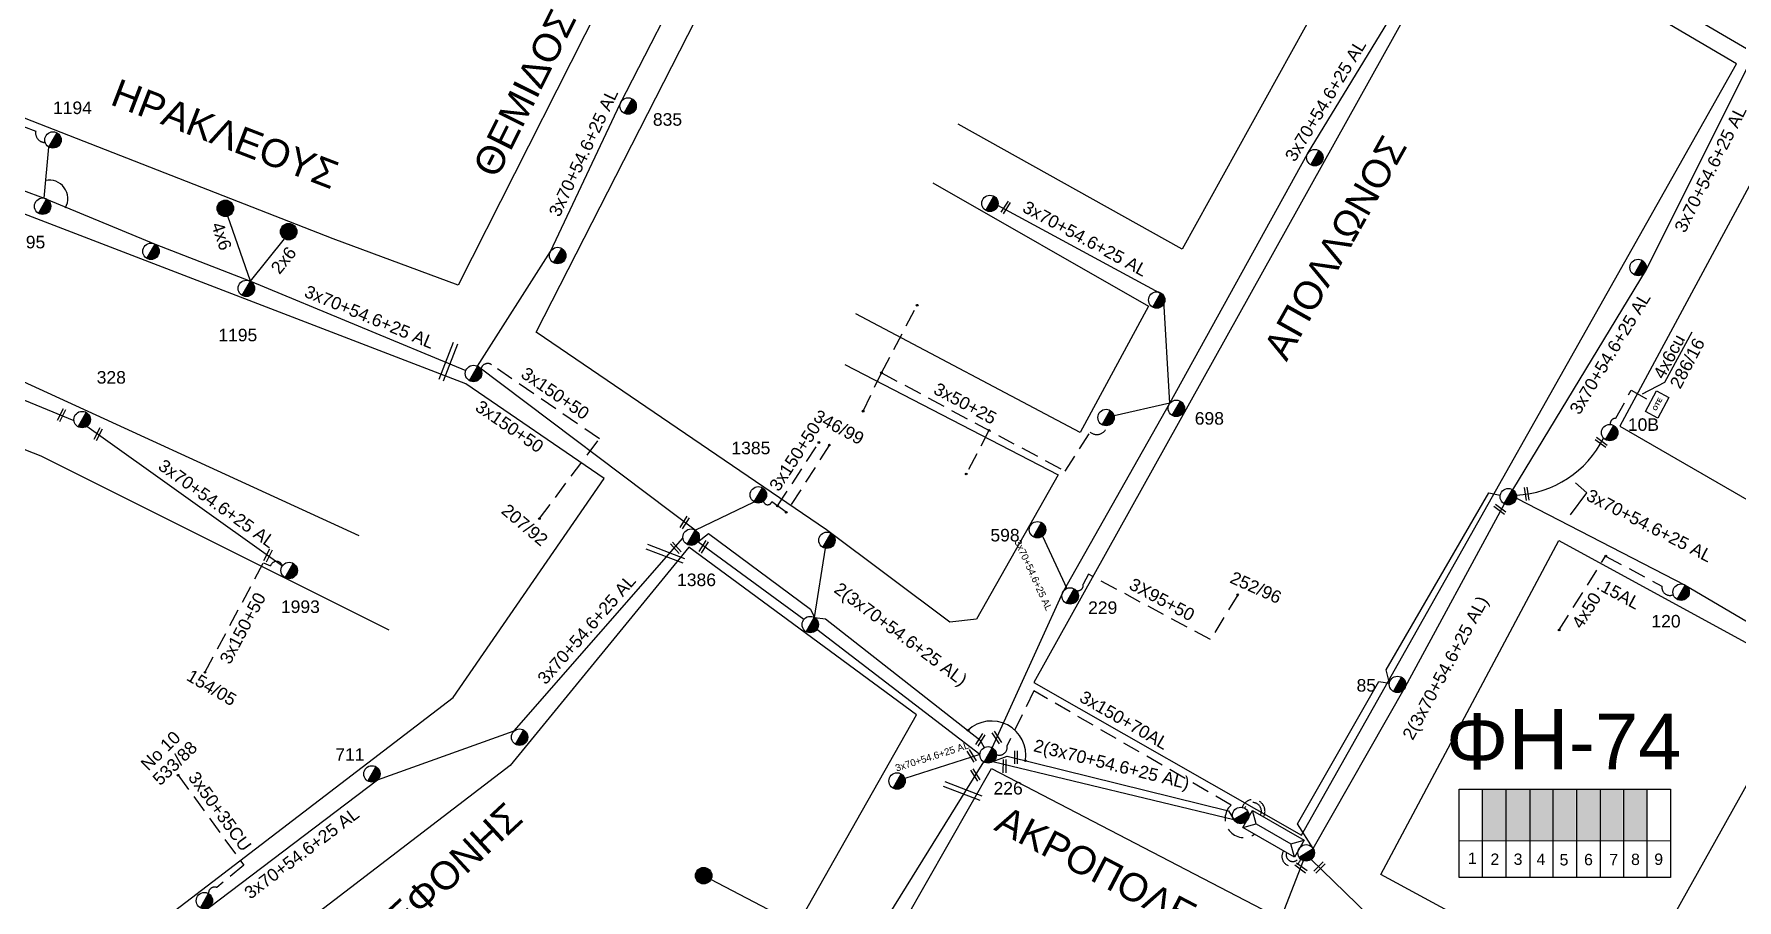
# Model space of a CAD drawing. Header units: millimetres. Extents: x 864 to 3062, y 833 to 2619.
# Drawn here: x 1713.4 to 1958, y 1613.2 to 1737.4 of the extents above; entities that cross this region are included whole.
import ezdxf
from ezdxf.enums import TextEntityAlignment as Align

# ---------------------------------------------------------------- set-up
doc = ezdxf.new("R2010")
doc.units = ezdxf.units.MM
doc.linetypes.add('DASHED', pattern=[19.05, 12.7, -6.35])
for name, color, linetype, lineweight in [('.15AL', 7, 'Continuous', 30), ('2x30_10', 7, 'Continuous', 30), ('2x6', 7, 'SYN_LINE', 30), ('3x150+50', 7, 'Continuous', 30), ('3x150+70AL', 7, 'DASHED', 30), ('3x50+25', 7, 'Continuous', 30), ('3x70+54.6+25 AL', 7, 'SYN_LINE', 30), ('3X95+50', 7, 'Continuous', 30), ('4x50', 7, 'Continuous', 30), ('4x6', 7, 'SYN_LINE', 30), ('text διευθύνσεων', 250, 'Continuous', 30), ('Υπόβαθρο ΔΕΗ', 7, 'Continuous', 30)]:
    doc.layers.add(name, color=color, linetype=linetype, lineweight=lineweight)
for name, color, linetype in [('3x50+35CU', 7, 'Continuous'), ('Pillar OTE', 7, 'Continuous'), ('TEXT ΚΑΛΩΔΙΩΝ', 7, 'Continuous'), ('Άγνωστα', 7, 'Continuous'), ('Επιγραφές - Σχήματα', 7, 'Continuous'), ('Καλώδια ΧΤ   3x150AL+50CU', 7, 'DASHED'), ('Μηχανική τομή', 7, 'Continuous'), ('Στύλος Ξύλινος', 7, 'Continuous'), ('Στύλος Ξύλινος @ 1', 7, 'Continuous'), ('Στύλος ΦΜ', 7, 'Continuous'), ('Στύλος ΦΜ @ 1', 7, 'Continuous'), ('Συνδέσεις', 7, 'Continuous'), ('Τομή', 7, 'Continuous'), ('Υποσταθμός εναέριος 2 στύλων', 7, 'Continuous'), ('Υποσταθμός πόλεως', 7, 'Continuous'), ('Υπόγεια καλώδια Παροχών ΧΤ   4x50AL', 7, 'DASHED'), ('Υπόγεια καλώδια Παροχών ΧΤ   4x6', 7, 'DASHED')]:
    doc.layers.add(name, color=color, linetype=linetype)
doc.styles.add('arial', font='arial.ttf')
doc.styles.get("Standard").update_dxf_attribs({"font": 'arial.ttf'})
doc.linetypes.add('SYN_LINE', pattern='A,0.5,-0.0001,["/\\/\\/\\/",Standard,S=0.1,R=0,X=0,Y=-0.05],-0.25', length=0.7501)
doc.dimstyles.new('ISO-25', dxfattribs={"dimtxt": 2.5, "dimasz": 2.5, "dimexe": 1.25, "dimexo": 0.625, "dimtad": 1, "dimtxsty": 'Standard', "dimcen": 2.5, "dimadec": 0, "dimazin": 0, "dimtfac": 1, "dimtmove": 0, "dimatfit": 3, "dimfxl": 1, "dimarcsym": 0})

# ---------------------------------------------------------------- blocks, each defined once
blk = doc.blocks.new('ΥΠΑΡΧΩΝ ΤΣΙΜΕΝΤΕΝΙΟΣ ΣΤΥΛΟΣ')
at = {"layer": 'Στύλος ΦΜ'}
blk.add_hatch(color=7, dxfattribs=at).paths.add_polyline_path([(-1.29, -2.28, 0.574793), (2.62, 0, 0.268822), (1.3, 2.27)])
at = {"layer": 'Στύλος ΦΜ', "color": 7}
blk.add_line((-1.29, -2.28), (1.3, 2.27), dxfattribs=at)
blk.add_circle((0, 0), 2.62, dxfattribs=at)
at = {"layer": 'Στύλος ΦΜ', "flags": 4}
for tag, p in [('ΑΡΙΘΜΟΣ', (-4.68, 8.05)), ('ΤΥΠΟΣ', (-4.91, 3.03))]:
    blk.add_attdef(tag, p, '', height=4, dxfattribs=at)
blk = doc.blocks.new('ΥΠΑΡΧΩΝ ΞΥΛΙΝΟΣ ΣΤΥΛΟΣ')
at = {"layer": 'Στύλος Ξύλινος'}
h = blk.add_hatch(color=7, dxfattribs=at)
h.paths.add_polyline_path([(-2.62, 0, 0.270008), (-1.29, -2.28), (1.3, 2.27, 0.576266)])
h.paths.add_polyline_path([(-1.29, -2.28, 0.574793), (2.62, 0, 0.268822), (1.3, 2.27)])
at = {"layer": 'Στύλος Ξύλινος', "color": 7}
blk.add_line((-1.29, -2.28), (1.3, 2.27), dxfattribs=at)
blk.add_circle((0, 0), 2.62, dxfattribs=at)
at = {"layer": 'Στύλος Ξύλινος', "flags": 4}
for tag, p in [('ΑΡΙΘΜΟΣ', (-4.91, 8.6)), ('ΤΥΠΟΣ', (-4.85, 3.39))]:
    blk.add_attdef(tag, p, '', height=4, dxfattribs=at)
blk = doc.blocks.new('ΥΠΟΣΤΑΘΜΟΣ ΕΝΑΕΡΙΟΣ ΕΠΙ 2 ΣΤΥΛΩΝ')
at = {"layer": 'Υποσταθμός εναέριος 2 στύλων', "linetype": 'Continuous'}
for points in [[(-11.97, -2.11, 0.574793), (-8.45, -0.07, 0.268822), (-9.64, 1.98)], [(9.68, -2.15, 0.574793), (13.19, -0.1, 0.268822), (12.01, 1.95)]]:
    blk.add_hatch(color=256, dxfattribs=at).paths.add_polyline_path(points)
for p, q in [((-11.97, -2.11), (-9.64, 1.98)), ((9.68, -2.15), (12.01, 1.95))]:
    blk.add_line(p, q, dxfattribs=at)
for centre in [(-10.81, -0.07), (10.84, -0.1)]:
    blk.add_circle(centre, 2.36, dxfattribs=at)
at = {"layer": 'Υποσταθμός πόλεως', "linetype": 'Continuous', "ltscale": 40}
blk.add_lwpolyline([(-8.57, 2.82), (8.57, 2.82), (8.57, -2.82), (-8.57, -2.82)], close=True, dxfattribs=at)
for points in [[(-5.75, 0), (-8.57, 2.82)], [(-8.57, -2.82), (-5.75, 0)], [(-5.75, 0), (5.75, 0)], [(5.75, 0), (8.57, 2.82)], [(8.57, -2.82), (5.75, 0)]]:
    blk.add_lwpolyline(points, dxfattribs=at)
at = {"layer": 'Υποσταθμός εναέριος 2 στύλων', "ltscale": 40, "flags": 1}
for tag, p in [('ΜΕΤΑΣΧΗΜΑΤΙΣΜΟΣ', (14.09, 2.51)), ('ΙΣΧΥΣ', (14.07, -0.28)), ('ΑΡΙΘΜΟΣ', (14.19, -3))]:
    blk.add_attdef(tag, p, '', height=1.8, dxfattribs=at)
blk = doc.blocks.new('ΜΗΧΑΝΙΚΗ ΤΟΜΗ')
at = {"layer": 'Μηχανική τομή', "ltscale": 40}
for p, q in [((-1.89, 0.78), (5.69, 0.78)), ((-1.89, -0.77), (5.69, -0.77))]:
    blk.add_line(p, q, dxfattribs=at)
blk = doc.blocks.new('ΤΟΜΗ')
at = {"layer": 'Τομή', "ltscale": 40}
for p, q in [((-5.68, 0), (17.06, 0)), ((-5.68, -2.77), (17.06, -2.77))]:
    blk.add_line(p, q, dxfattribs=at)
blk = doc.blocks.new('_ΣΥΝΔΕΣΗ')
at = {"layer": 'Συνδέσεις', "linetype": 'SYN_LINE', "ltscale": 40}
blk.add_hatch(color=256, dxfattribs=at).paths.add_polyline_path([(0.5, -0.01, 1), (-0.5, -0.01, 1)])
at = {"layer": 'Συνδέσεις'}
blk.add_circle((0, -0.01), 0.5, dxfattribs=at)
blk = doc.blocks.new('PILLAR ΟΤΕ')
at = {"layer": 'Pillar OTE', "ltscale": 40}
blk.add_lwpolyline([(-3.31, 2.02), (3.39, 2.02), (3.39, -1.99), (-3.31, -1.99)], close=True, dxfattribs=at)
at = {"layer": 'Pillar OTE', "insert": (-1.81, 0.71), "char_height": 1.3575, "width": 109.961, "attachment_point": 1}
blk.add_mtext('{\\fArial|b1|i0|c161|p34;OTE}', dxfattribs=at)

msp = doc.modelspace()

# ---------------------------------------------------------------- hatches: boundary and pattern name
at = {"layer": 'Καλώδια ΧΤ   3x150AL+50CU', "linetype": 'DASHED', "lineweight": -3, "ltscale": 0.2}
h = msp.add_hatch(color=5, dxfattribs=at)
h.dxf.hatch_style = 1
h.paths.add_polyline_path([(1924.85, 1629.05), (1921.41, 1629.05), (1921.41, 1621.69), (1924.85, 1621.68)])
h = msp.add_hatch(color=2, dxfattribs=at)
h.dxf.hatch_style = 1
h.paths.add_polyline_path([(1924.85, 1621.68), (1928.29, 1621.68), (1928.29, 1629.05), (1924.85, 1629.05)])
h = msp.add_hatch(color=30, dxfattribs=at)
h.dxf.hatch_style = 1
h.paths.add_polyline_path([(1931.53, 1629.05), (1928.23, 1629.05), (1928.23, 1621.68), (1931.53, 1621.68)])
h = msp.add_hatch(color=1, dxfattribs=at)
h.dxf.hatch_style = 1
h.paths.add_polyline_path([(1934.82, 1629.05), (1931.53, 1629.05), (1931.53, 1621.68), (1934.82, 1621.68)])
h = msp.add_hatch(color=133, dxfattribs=at)
h.dxf.hatch_style = 1
h.paths.add_polyline_path([(1938.21, 1629.04), (1934.91, 1629.04), (1934.91, 1621.68), (1938.21, 1621.67)])
h = msp.add_hatch(color=62, dxfattribs=at)
h.dxf.hatch_style = 1
h.paths.add_polyline_path([(1941.55, 1629.04), (1938.25, 1629.04), (1938.25, 1621.68), (1941.55, 1621.67)])
h = msp.add_hatch(color=151, dxfattribs=at)
h.dxf.hatch_style = 1
h.paths.add_polyline_path([(1944.94, 1629.04), (1941.64, 1629.04), (1941.64, 1621.68), (1944.94, 1621.67)])

# ---------------------------------------------------------------- linework, layer by layer
at = {"layer": '.15AL', "color": 62, "linetype": 'DASHED', "lineweight": -3, "ltscale": 0.2}
msp.add_lwpolyline([(1939.12, 1662.51), (1947.2, 1658.2, 0.58844), (1948.84, 1656.98, 199.13087)], format="xyb", dxfattribs=at)
at = {"layer": '2x30_10', "color": 133, "linetype": 'Continuous', "lineweight": -3, "ltscale": 0.2}
msp.add_lwpolyline([(1832.3, 1604.78), (1810.61, 1616.11)], dxfattribs=at)
at = {"layer": '2x6', "color": 5, "linetype": 'SYN_LINE', "lineweight": -3, "ltscale": 10}
msp.add_lwpolyline([(1744.46, 1701.95), (1749.37, 1708.04)], dxfattribs=at)
at = {"layer": '3x150+50', "color": 5, "linetype": 'DASHED', "lineweight": -3, "ltscale": 0.2}
msp.add_lwpolyline([(1649.12, 1755.94), (1650.61, 1747.29, 0.442534), (1654.84, 1744.39), (1695.53, 1728.56), (1697.62, 1729.53), (1713.62, 1723.5, 0.464845), (1714.98, 1721.87, -22.03255)], format="xyb", dxfattribs=at)
at = {"layer": '3x150+50', "color": 151, "linetype": 'DASHED', "lineweight": -3, "ltscale": 0.2}
msp.add_lwpolyline([(1785.97, 1667.89), (1794.59, 1679.34), (1779.11, 1689.98, 0.579133), (1777.56, 1689.23, 3.923984)], format="xyb", dxfattribs=at)
at = {"layer": '3x150+50', "color": 30, "linetype": 'DASHED', "lineweight": -3, "ltscale": 0.2}
for points in [[(1820.17, 1669.71), (1826.12, 1678.81)], [(1827.62, 1678.46), (1821.42, 1668.8)]]:
    msp.add_lwpolyline(points, dxfattribs=at)
msp.add_lwpolyline([(1821.42, 1668.8), (1819.34, 1670.31, -0.776761), (1818.15, 1670.39, 0.151429)], format="xyb", dxfattribs=at)
at = {"layer": '3x150+50', "color": 2, "linetype": 'DASHED', "lineweight": -3, "ltscale": 0.2}
msp.add_lwpolyline([(1737.92, 1645.83), (1746.33, 1661.57), (1747.35, 1661.13, -0.706353), (1749.08, 1661.13, 1289.802157)], format="xyb", dxfattribs=at)
at = {"layer": '3x150+70AL', "color": 1, "linetype": 'DASHED', "lineweight": -3, "ltscale": 0.2}
msp.add_lwpolyline([(1888.67, 1622.59, -0.927972), (1885.31, 1626.78), (1857, 1643.17), (1853.15, 1635.31, -0.587654), (1851.6, 1634.02, -69.405011)], format="xyb", dxfattribs=at)
at = {"layer": '3x150+70AL', "color": 30, "linetype": 'DASHED', "lineweight": -3, "ltscale": 0.2}
msp.add_lwpolyline([(1886.9, 1626.45, -1.0789), (1889.99, 1625.08, 2.434639)], format="xyb", dxfattribs=at)
at = {"layer": '3x150+70AL', "color": 133, "linetype": 'DASHED', "lineweight": -3, "ltscale": 0.2}
for points in [[(1887.26, 1626.33, -1.067807), (1889.53, 1625.34, -2.198153)], [(1895.08, 1619.33, -1.024948), (1893.3, 1619.96, 1.257447)]]:
    msp.add_lwpolyline(points, format="xyb", dxfattribs=at)
at = {"layer": '3x150+70AL', "color": 62, "linetype": 'DASHED', "lineweight": -3, "ltscale": 0.2}
msp.add_lwpolyline([(1892.87, 1620.2, 1.188111), (1895.33, 1619.04, 1.12703)], format="xyb", dxfattribs=at)
at = {"layer": '3x50+25', "color": 1, "linetype": 'DASHED', "lineweight": -3, "ltscale": 0.2}
for points in [[(1832.46, 1683.32), (1835.09, 1688.82), (1840.23, 1698.52)], [(1850.54, 1680.56), (1847.28, 1674.3)]]:
    msp.add_lwpolyline(points, dxfattribs=at)
msp.add_lwpolyline([(1835.09, 1688.82), (1861.51, 1674.7), (1865.07, 1680.31, 0.594973), (1867.49, 1681.23, -1.501371)], format="xyb", dxfattribs=at)
at = {"layer": '3x50+35CU', "color": 6, "linetype": 'DASHED', "lineweight": -3, "ltscale": 0.2}
msp.add_lwpolyline([(1734.07, 1631.07), (1743.51, 1618.14), (1739.63, 1614.95, 0.545863), (1738.44, 1614.08, -1.76607)], format="xyb", dxfattribs=at)
at = {"layer": '3x70+54.6+25 AL', "color": 173, "linetype": 'SYN_LINE', "lineweight": -3, "ltscale": 15}
msp.add_lwpolyline([(1839, 1801.67), (1867.45, 1784.53), (1895.02, 1766.88), (1919.5, 1758.39), (1939.93, 1746.75), (1960.49, 1734.67), (1989.18, 1718.67), (2011.66, 1704.71), (2037.46, 1689.64), (2053.65, 1679.66), (2062.48, 1672.77)], dxfattribs=at)
at = {"layer": '3x70+54.6+25 AL', "color": 1, "linetype": 'SYN_LINE', "lineweight": -3, "ltscale": 15}
for points in [[(1851, 1635.02), (1861.18, 1657.39), (1876.52, 1684.45), (1896.3, 1720.25), (1918.3, 1756.36)], [(1876.52, 1684.45), (1875.61, 1699.94), (1851.82, 1712.83)]]:
    msp.add_lwpolyline(points, dxfattribs=at)
at = {"layer": '3x70+54.6+25 AL', "color": 151, "linetype": 'SYN_LINE', "lineweight": -3, "ltscale": 15}
for points in [[(1777.08, 1689.75), (1787.56, 1706.24), (1797.58, 1727.44), (1808.26, 1748.22)], [(1808.34, 1666.26), (1777.08, 1689.75)], [(1823.94, 1653.4), (1808.71, 1664.54)], [(1849.24, 1634.06), (1825.81, 1651.97)], [(1851.11, 1633.04), (1885.69, 1624.69)]]:
    msp.add_lwpolyline(points, dxfattribs=at)
at = {"layer": '3x70+54.6+25 AL', "color": 6, "linetype": 'SYN_LINE', "lineweight": -3, "ltscale": 15}
for points in [[(1653.89, 1746.18), (1680.54, 1726.53), (1714.83, 1713.89)], [(1719.1, 1596.83), (1738.56, 1612.12), (1762.7, 1630.39), (1782.34, 1637.42), (1806.59, 1665.07)]]:
    msp.add_lwpolyline(points, dxfattribs=at)
at = {"layer": '3x70+54.6+25 AL', "color": 133, "linetype": 'SYN_LINE', "lineweight": -3, "ltscale": 15}
for points in [[(1959.46, 1732.6), (1944.92, 1703.64), (1925.75, 1672.04)], [(1897.11, 1620.53), (1910.36, 1643.8), (1924.58, 1670)], [(1803.81, 1552.75), (1817.23, 1578.14), (1832.3, 1604.78), (1849.8, 1632.99)]]:
    msp.add_lwpolyline(points, dxfattribs=at)
at = {"layer": '3x70+54.6+25 AL', "color": 5, "linetype": 'SYN_LINE', "lineweight": -3, "ltscale": 8}
msp.add_lwpolyline([(1714.83, 1713.89), (1715.52, 1721.21)], dxfattribs=at)
at = {"layer": '3x70+54.6+25 AL', "color": 5, "linetype": 'SYN_LINE', "lineweight": -3, "ltscale": 15}
for points in [[(1714.83, 1713.89), (1715.19, 1713.75), (1730.76, 1707.27), (1744.46, 1701.95), (1775.41, 1689.17)], [(1888.5, 1560.85), (1884.45, 1589.93), (1895.72, 1618.81)]]:
    msp.add_lwpolyline(points, dxfattribs=at)
at = {"layer": '3x70+54.6+25 AL', "color": 2, "linetype": 'SYN_LINE', "lineweight": -3, "ltscale": 15}
for points in [[(1665.78, 1703.18), (1704.28, 1688.04), (1719.12, 1681.98)], [(1720.98, 1681.16), (1749.08, 1661.13)], [(1896.81, 1618.99), (1914.82, 1601.5), (1937.44, 1589.75), (1956.59, 1579.54), (1995.24, 1557.61)]]:
    msp.add_lwpolyline(points, dxfattribs=at)
at = {"layer": '3x70+54.6+25 AL', "color": 1, "linetype": 'SYN_LINE', "lineweight": -3, "ltscale": 10}
for points in [[(1876.52, 1684.45), (1868.51, 1682.66)], [(1858.25, 1665.39), (1861.71, 1657.87)]]:
    msp.add_lwpolyline(points, dxfattribs=at)
at = {"layer": '3x70+54.6+25 AL', "color": 62, "linetype": 'SYN_LINE', "lineweight": -3, "ltscale": 15}
for points in [[(1897.11, 1620.53), (1894.87, 1624.11), (1906.56, 1644.54), (1908.06, 1644.29), (1907.61, 1646.17), (1922.33, 1671.58), (1923.98, 1671.26)], [(1926.3, 1670.81), (1950.54, 1658.36), (1986.7, 1637.11), (2002.36, 1629.87), (2019.6, 1620.05), (2027.88, 1613.93)]]:
    msp.add_lwpolyline(points, dxfattribs=at)
at = {"layer": '3x70+54.6+25 AL', "color": 30, "linetype": 'SYN_LINE', "lineweight": -3, "ltscale": 10}
for points in [[(1808.34, 1666.26), (1816.83, 1670.28)], [(1825.46, 1653.71), (1827.08, 1663.63)]]:
    msp.add_lwpolyline(points, dxfattribs=at)
at = {"layer": '3x70+54.6+25 AL', "color": 30, "linetype": 'SYN_LINE', "lineweight": -3, "ltscale": 15}
for points in [[(1808.71, 1664.54), (1810.25, 1665.78), (1824.93, 1654.9), (1825.46, 1653.71), (1827.07, 1653.52), (1849.25, 1636.17), (1849.86, 1635.03)], [(1849.24, 1634.06), (1838.46, 1630.6)], [(1851.11, 1633.04), (1853.15, 1633.81), (1884.96, 1625.94), (1885.69, 1624.7)]]:
    msp.add_lwpolyline(points, dxfattribs=at)
at = {"layer": '3x70+54.6+25 AL', "color": 133, "linetype": 'SYN_LINE', "lineweight": -3, "ltscale": 15}
msp.add_arc((1925.47, 1686.19), 14.96, 273.1675, 333.2141, dxfattribs=at)
at = {"layer": '3X95+50', "color": 1, "linetype": 'DASHED', "lineweight": -3, "ltscale": 0.2}
msp.add_lwpolyline([(1886.27, 1656.96), (1882.35, 1650.53), (1864.82, 1659.92), (1864.05, 1658.48, -0.599879), (1863.07, 1657.59, -37.798664)], format="xyb", dxfattribs=at)
at = {"layer": '4x50', "color": 62, "linetype": 'DASHED', "lineweight": -3, "ltscale": 0.2}
msp.add_lwpolyline([(1932.44, 1651.91), (1939.12, 1662.51)], dxfattribs=at)
at = {"layer": '4x6', "color": 5, "linetype": 'SYN_LINE', "lineweight": -3, "ltscale": 10}
msp.add_lwpolyline([(1744.46, 1701.95), (1741.24, 1711.32)], dxfattribs=at)
at = {"layer": 'Pillar OTE', "lineweight": -3, "ltscale": 40}
for points in [[(1918.08, 1616.41), (1918.08, 1629.05), (1948.41, 1629.05), (1948.41, 1616.38), (1918.08, 1616.41)], [(1921.41, 1616.4), (1921.41, 1629.05)], [(1924.85, 1616.4), (1924.85, 1629.05)], [(1928.29, 1616.4), (1928.29, 1629.05)], [(1931.59, 1616.39), (1931.59, 1629.05)], [(1934.97, 1616.39), (1934.97, 1629.05)], [(1938.37, 1616.39), (1938.37, 1629.05)], [(1941.71, 1616.38), (1941.71, 1629.05)], [(1945.09, 1616.38), (1945.09, 1629.05)], [(1918.08, 1621.69), (1948.41, 1621.66)]]:
    msp.add_lwpolyline(points, dxfattribs=at)
at = {"layer": 'Άγνωστα', "color": 7, "linetype": 'Continuous', "ltscale": 0.2}
msp.add_arc((1715.55, 1713.81), 2.68, 331.0535, 101.0315, dxfattribs=at)
at = {"layer": 'Υπόβαθρο ΔΕΗ', "lineweight": -3}
for points in [[(1798.57, 1749.4), (1774.3, 1701.41), (1756.36, 1708.03), (1654.03, 1748.02), (1647.97, 1778.28), (1662.66, 1808.64)], [(1957.9, 1733.17), (1919.16, 1755.93), (1856.98, 1644.36), (1895.45, 1622.48)], [(2051.8, 1678.1), (1966.67, 1728.48), (1941.14, 1681.16), (2025.98, 1632.21)], [(1932.4, 1664.76), (1968.11, 1645.29), (1941.65, 1597.98), (1906.83, 1616.8)]]:
    msp.add_lwpolyline(points, close=True, dxfattribs=at)
for points in [[(1829.85, 1690.02), (1860.48, 1674.17), (1848.75, 1653.48), (1844.9, 1653.02), (1827.23, 1666.28), (1785.5, 1694.66), (1824.47, 1770.95), (1838.19, 1799.54), (1905.79, 1756.19), (1878.28, 1706.58), (1846.13, 1724.48)], [(1764.37, 1651.87), (1714.42, 1676.85), (1668.46, 1694.85), (1689.65, 1613.95), (1725.97, 1605.84), (1773.58, 1642.24), (1795.27, 1673.64), (1775.38, 1687.25), (1665.8, 1729.33), (1660.89, 1725.73), (1666.01, 1705.79), (1705.91, 1690.26)], [(1842.47, 1716.08), (1873.48, 1698.36), (1863.62, 1680.24), (1831.44, 1697.28)], [(1947.63, 1687.49), (1951.53, 1694.72)], [(1705.91, 1690.26), (1760.04, 1665.46)]]:
    msp.add_lwpolyline(points, dxfattribs=at)
for points in [[(1793.41, 1557.32), (1840.15, 1639.73), (1807.41, 1663.81), (1781.78, 1632.47), (1732.85, 1595), (1759.04, 1553.7, -0.249843)], [(1830.75, 1532.43), (1819.98, 1538.2, 0.031045), (1805.13, 1551.53), (1829.14, 1593.86), (1850.91, 1632.05), (1890.97, 1611.23), (1879.73, 1587.41), (1880.92, 1555.68), (1953.49, 1510.03), (1936.19, 1479.64)]]:
    msp.add_lwpolyline(points, format="xyb", close=True, dxfattribs=at)
msp.add_arc((1850.91, 1633.93), 4.92, 351.0523, 133.2217, dxfattribs=at)
at = {"layer": 'Υπόγεια καλώδια Παροχών ΧΤ   4x6', "color": 133, "linetype": 'DASHED', "ltscale": 0.2}
msp.add_lwpolyline([(1939.78, 1681.41, -0.463377), (1940.6, 1682.29), (1942.77, 1686.31), (1945.69, 1684.74)], format="xyb", dxfattribs=at)

# ---------------------------------------------------------------- block references
at = {"layer": 'Pillar OTE', "xscale": 0.5, "yscale": 0.5, "zscale": 0.5, "rotation": 61.64767749214776}
msp.add_blockref('PILLAR ΟΤΕ', (1946.53, 1684.25), dxfattribs=at)
at = {"layer": 'Μηχανική τομή', "lineweight": -3, "zscale": 0.4999999999999997}
for p, xscale, yscale, rotation in [((1852.73, 1712.16), 0.2499999999999461, 0.2499999999999461, 57.58063139923853), ((1717.52, 1683.16), 0.249999999999946, 0.249999999999946, 243.0271279804746), ((1722.79, 1680.41), 0.249999999999946, 0.249999999999946, 243.0271279804746), ((1938.09, 1679.13), 0.2499999999999463, 0.2499999999999463, 323.6831095231367), ((1927.66, 1671.93), 0.2499999999999463, 0.2499999999999463, 278.7129438261381), ((1806.6, 1666.92), 0.2499999999999461, 0.2499999999999461, 57.58063139923853), ((1923.54, 1669.55), 0.2499999999999463, 0.2499999999999463, 323.6831095231367), ((1747.18, 1663.02), 0.249999999999946, 0.249999999999946, 243.0271279804746), ((1805.88, 1663.35), 0.2499999999999461, 0.2499999999999461, 132.2149297913923), ((1809.33, 1663.45), 0.2499999999999461, 0.2499999999999461, 57.58063139923853), ((1849.08, 1635.75), 0.2499999999999461, 0.2499999999999461, 57.58063139923853), ((1851.95, 1636.08), 0.2499999999999461, 0.2499999999999461, 122.6067391450131), ((1848.34, 1633.45), 0.2499999999999461, 0.2499999999999461, 122.6067391450131), ((1854.45, 1633.16), 0.2499999999999461, 0.2499999999999461, 89.83706811826183), ((1848.87, 1630.7), 0.2499999999999461, 0.2499999999999461, 122.6067391450131), ((1852.8, 1631.89), 0.2499999999999461, 0.2499999999999461, 89.83706811826183), ((1894.99, 1618.06), 0.2499999999999463, 0.2499999999999463, 323.6831095231367), ((1898.34, 1618.17), 0.2499999999999463, 0.2499999999999463, 225.0453379430965)]:
    msp.add_blockref('ΜΗΧΑΝΙΚΗ ΤΟΜΗ', p, dxfattribs=dict(at, xscale=xscale, yscale=yscale, rotation=rotation))
at = {"layer": 'Στύλος Ξύλινος @ 1', "lineweight": -3, "ltscale": 40, "xscale": 0.4499999999998181, "yscale": 0.4499999999998181, "zscale": 0.4499999999998181}
for p in [(1740.86, 1712.43), (1749.95, 1709.07), (1809.56, 1616.65)]:
    msp.add_blockref('ΥΠΑΡΧΩΝ ΞΥΛΙΝΟΣ ΣΤΥΛΟΣ', p, dxfattribs=at)
at = {"layer": 'Στύλος ΦΜ @ 1', "lineweight": -3, "ltscale": 40}
ref = msp.add_blockref('ΥΠΑΡΧΩΝ ΤΣΙΜΕΝΤΕΝΙΟΣ ΣΤΥΛΟΣ', (1716.1, 1722.24), dxfattribs=dict(at, xscale=0.4499999999998229, yscale=0.4499999999998229, zscale=0.4499999999998229))
ref.add_attrib('ΤΥΠΟΣ', '1194', (1716.1, 1725.95), dxfattribs={"layer": 'Στύλος ΦΜ', "height": 1.8, "flags": 4})
ref = msp.add_blockref('ΥΠΑΡΧΩΝ ΤΣΙΜΕΝΤΕΝΙΟΣ ΣΤΥΛΟΣ', (1798.71, 1727.11), dxfattribs=dict(at, xscale=0.4499999999997197, yscale=0.4499999999997197, zscale=0.4499999999997197))
ref.add_attrib('ΤΥΠΟΣ', '835', (1802.27, 1724.28), dxfattribs={"layer": 'Στύλος ΦΜ', "height": 1.8, "rotation": 360, "flags": 4})
for p, xscale, yscale, zscale in [((1897.35, 1719.7), 0.4499999999998181, 0.4499999999998181, 0.4499999999998181), ((1850.68, 1713.13), 0.4499999999998181, 0.4499999999998181, 0.4499999999998181), ((1730.18, 1706.25), 0.4499999999998181, 0.4499999999998181, 0.4499999999998181), ((1788.59, 1705.65), 0.4499999999998181, 0.4499999999998181, 0.4499999999998181), ((1943.78, 1703.93), 0.4499999999998181, 0.4499999999998181, 0.4499999999998181), ((1874.64, 1699.27), 0.4499999999998181, 0.4499999999998181, 0.4499999999998181), ((1776.5, 1688.72), 0.4499999999998181, 0.4499999999998181, 0.4499999999998181), ((1867.36, 1682.4), 0.4499999999998186, 0.4499999999998186, 0.4499999999998186), ((1925.14, 1671.04), 0.4499999999998181, 0.4499999999998181, 0.4499999999998181), ((1827.27, 1664.79), 0.4499999999998181, 0.4499999999998181, 0.4499999999998181), ((1824.87, 1652.69), 0.4499999999998181, 0.4499999999998181, 0.4499999999998181), ((1783.12, 1636.53), 0.4499999999998181, 0.4499999999998181, 0.4499999999998181), ((1837.34, 1630.24), 0.4499999999998181, 0.4499999999998181, 0.4499999999998181), ((1737.85, 1613.06), 0.4499999999998181, 0.4499999999998181, 0.4499999999998181)]:
    msp.add_blockref('ΥΠΑΡΧΩΝ ΤΣΙΜΕΝΤΕΝΙΟΣ ΣΤΥΛΟΣ', p, dxfattribs=dict(at, xscale=xscale, yscale=yscale, zscale=zscale))
ref = msp.add_blockref('ΥΠΑΡΧΩΝ ΤΣΙΜΕΝΤΕΝΙΟΣ ΣΤΥΛΟΣ', (1714.61, 1712.73), dxfattribs=dict(at, xscale=0.4499999999998137, yscale=0.4499999999998137, zscale=0.4499999999998137))
ref.add_attrib('ΤΥΠΟΣ', '1195', (1709.4, 1706.68), dxfattribs={"layer": 'Στύλος ΦΜ', "height": 1.8, "flags": 4})
ref = msp.add_blockref('ΥΠΑΡΧΩΝ ΤΣΙΜΕΝΤΕΝΙΟΣ ΣΤΥΛΟΣ', (1743.88, 1700.93), dxfattribs=dict(at, xscale=0.4499999999998723, yscale=0.4499999999998723, zscale=0.4499999999998723))
ref.add_attrib('ΤΥΠΟΣ', '1195', (1739.85, 1693.34), dxfattribs={"layer": 'Στύλος ΦΜ', "height": 1.8, "flags": 4})
ref = msp.add_blockref('ΥΠΑΡΧΩΝ ΤΣΙΜΕΝΤΕΝΙΟΣ ΣΤΥΛΟΣ', (1720.29, 1682.11), dxfattribs=dict(at, xscale=0.4499999999998479, yscale=0.4499999999998479, zscale=0.4499999999998479))
ref.add_attrib('ΤΥΠΟΣ', '328', (1722.38, 1687.27), dxfattribs={"layer": 'Στύλος ΦΜ', "height": 1.8, "flags": 4})
ref = msp.add_blockref('ΥΠΑΡΧΩΝ ΤΣΙΜΕΝΤΕΝΙΟΣ ΣΤΥΛΟΣ', (1877.45, 1683.72), dxfattribs=dict(at, xscale=0.4499999999998472, yscale=0.4499999999998472, zscale=0.4499999999998472))
ref.add_attrib('ΤΥΠΟΣ', '698', (1880.1, 1681.38), dxfattribs={"layer": 'Στύλος ΦΜ', "height": 1.8, "flags": 4})
ref = msp.add_blockref('ΥΠΑΡΧΩΝ ΤΣΙΜΕΝΤΕΝΙΟΣ ΣΤΥΛΟΣ', (1939.7, 1680.24), dxfattribs=dict(at, xscale=0.4499999999998412, yscale=0.4499999999998412, zscale=0.4499999999998412))
ref.add_attrib('ΤΥΠΟΣ', '10Β', (1942.31, 1680.49), dxfattribs={"layer": 'Στύλος ΦΜ', "height": 1.8, "flags": 4})
ref = msp.add_blockref('ΥΠΑΡΧΩΝ ΤΣΙΜΕΝΤΕΝΙΟΣ ΣΤΥΛΟΣ', (1817.41, 1671.31), dxfattribs=dict(at, xscale=0.4499999999998181, yscale=0.4499999999998181, zscale=0.4499999999998181))
ref.add_attrib('ΤΥΠΟΣ', '1385', (1813.55, 1677.13), dxfattribs={"layer": 'Στύλος ΦΜ', "height": 1.8, "flags": 4})
ref = msp.add_blockref('ΥΠΑΡΧΩΝ ΤΣΙΜΕΝΤΕΝΙΟΣ ΣΤΥΛΟΣ', (1807.76, 1665.23), dxfattribs=dict(at, xscale=0.4499999999998181, yscale=0.4499999999998181, zscale=0.4499999999998181))
ref.add_attrib('ΑΡΙΘΜΟΣ', '1386', (1805.74, 1658.21), dxfattribs={"layer": 'Στύλος ΦΜ', "height": 1.8, "flags": 4})
ref = msp.add_blockref('ΥΠΑΡΧΩΝ ΤΣΙΜΕΝΤΕΝΙΟΣ ΣΤΥΛΟΣ', (1857.51, 1666.3), dxfattribs=dict(at, xscale=0.4499999999998152, yscale=0.4499999999998152, zscale=0.4499999999998152))
ref.add_attrib('ΤΥΠΟΣ', '598', (1850.75, 1664.62), dxfattribs={"layer": 'Στύλος ΦΜ', "height": 1.8, "flags": 4})
ref = msp.add_blockref('ΥΠΑΡΧΩΝ ΤΣΙΜΕΝΤΕΝΙΟΣ ΣΤΥΛΟΣ', (1750.03, 1660.45), dxfattribs=dict(at, xscale=0.4499999999998792, yscale=0.4499999999998792, zscale=0.4499999999998792))
ref.add_attrib('ΤΥΠΟΣ', '1993', (1748.84, 1654.35), dxfattribs={"layer": 'Στύλος ΦΜ', "height": 1.8, "flags": 4})
ref = msp.add_blockref('ΥΠΑΡΧΩΝ ΤΣΙΜΕΝΤΕΝΙΟΣ ΣΤΥΛΟΣ', (1949.96, 1657.34), dxfattribs=dict(at, xscale=0.4499999999997882, yscale=0.4499999999997882, zscale=0.4499999999997882))
ref.add_attrib('ΤΥΠΟΣ', '120', (1945.69, 1652.27), dxfattribs={"layer": 'Στύλος ΦΜ', "height": 1.8, "flags": 4})
ref = msp.add_blockref('ΥΠΑΡΧΩΝ ΤΣΙΜΕΝΤΕΝΙΟΣ ΣΤΥΛΟΣ', (1862.2, 1656.8), dxfattribs=dict(at, xscale=0.449999999999818, yscale=0.449999999999818, zscale=0.449999999999818))
ref.add_attrib('ΤΥΠΟΣ', '229', (1864.78, 1654.22), dxfattribs={"layer": 'Στύλος ΦΜ', "height": 1.8, "flags": 4})
ref = msp.add_blockref('ΥΠΑΡΧΩΝ ΤΣΙΜΕΝΤΕΝΙΟΣ ΣΤΥΛΟΣ', (1909.22, 1644.1), dxfattribs=dict(at, xscale=0.4499999999998181, yscale=0.4499999999998181, zscale=0.4499999999998181))
ref.add_attrib('ΤΥΠΟΣ', '85', (1903.34, 1643.07), dxfattribs={"layer": 'Στύλος ΦΜ', "height": 1.8, "flags": 4})
ref = msp.add_blockref('ΥΠΑΡΧΩΝ ΤΣΙΜΕΝΤΕΝΙΟΣ ΣΤΥΛΟΣ', (1761.91, 1631.26), dxfattribs=dict(at, xscale=0.4499999999999874, yscale=0.4499999999999874, zscale=0.4499999999999874))
ref.add_attrib('ΤΥΠΟΣ', '711', (1756.65, 1633.14), dxfattribs={"layer": 'Στύλος ΦΜ', "height": 1.8, "flags": 4})
ref = msp.add_blockref('ΥΠΑΡΧΩΝ ΤΣΙΜΕΝΤΕΝΙΟΣ ΣΤΥΛΟΣ', (1850.42, 1633.99), dxfattribs=dict(at, xscale=0.4499999999998181, yscale=0.4499999999998181, zscale=0.4499999999998181))
ref.add_attrib('ΤΥΠΟΣ', '226', (1851.2, 1628.3), dxfattribs={"layer": 'Στύλος ΦΜ', "height": 1.8, "flags": 4})
at = {"layer": 'Συνδέσεις', "lineweight": -3, "xscale": 0.25, "yscale": 0.25, "zscale": 0.25}
for p in [(1840.23, 1698.52), (1835.09, 1688.82), (1832.46, 1683.32), (1850.54, 1680.57), (1826.12, 1678.82), (1827.62, 1678.46), (1847.28, 1674.3), (1820.17, 1669.71), (1821.42, 1668.8), (1785.97, 1667.89), (1939.13, 1662.52), (1886.27, 1656.96), (1932.44, 1651.91), (1737.93, 1645.83), (1847.54, 1637.51), (1855.77, 1633.16), (1734.07, 1631.07)]:
    msp.add_blockref('_ΣΥΝΔΕΣΗ', p, dxfattribs=at)
at = {"layer": 'Τομή', "lineweight": -3, "xscale": 0.2499999999999996, "yscale": 0.2499999999999996, "zscale": 0.2499999999999996}
for p, rotation in [((1772.08, 1689.23), 68.86717941824406), ((1805.3, 1661.99), 158.998675055251), ((1847.97, 1627.94), 158.998675055251)]:
    msp.add_blockref('ΤΟΜΗ', p, dxfattribs=dict(at, rotation=rotation))
at = {"layer": 'Υποσταθμός εναέριος 2 στύλων', "lineweight": -3, "xscale": 0.5, "yscale": 0.5, "zscale": 0.5, "rotation": 330.3658073816188}
msp.add_blockref('ΥΠΟΣΤΑΘΜΟΣ ΕΝΑΕΡΙΟΣ ΕΠΙ 2 ΣΤΥΛΩΝ', (1891.41, 1622.65), dxfattribs=at)

# ---------------------------------------------------------------- texts
at = {"lineweight": -3, "ltscale": 30, "char_height": 1.63, "width": 11.2573, "attachment_point": 1}
for s, insert in [('1', (1919.33, 1619.97)), ('2', (1922.57, 1619.83)), ('3', (1925.9, 1619.83)), ('4', (1929.2, 1619.83)), ('5', (1932.5, 1619.75)), ('6', (1936.02, 1619.78)), ('7', (1939.65, 1619.78)), ('8', (1942.77, 1619.81)), ('9', (1946.1, 1619.83))]:
    msp.add_mtext(s, dxfattribs=dict(at, insert=insert))
at = {"layer": 'text διευθύνσεων', "color": 7, "lineweight": -3, "ltscale": 40, "char_height": 4, "width": 94.4586, "attachment_point": 1, "style": 'arial'}
for s, insert, rotation in [('ΘEMIΔOΣ', (1776.27, 1718.33), 63.517), ('ΗΡΑΚΛΕΟΥΣ', (1725.58, 1731.12), 339), ('AΠOΛΛΩNOΣ', (1889.79, 1692.27), 60.7087), ('ΠEPΣEΦONHΣ', (1752.48, 1600.99), 42.775), ('AKPOΠOΛEΩΣ', (1852.97, 1626.84), 332.3905)]:
    msp.add_mtext(s, dxfattribs=dict(at, insert=insert, rotation=rotation))
at = {"layer": 'TEXT ΚΑΛΩΔΙΩΝ', "linetype": 'Continuous', "lineweight": -3, "ltscale": 0.2}
for s, height, rotation, p in [('3x70+54.6+25 AL', 1.8, 58.6564, (1898.87, 1727.92)), ('3x70+54.6+25 AL', 1.8, 64.71, (1792.28, 1720.42)), ('3x70+54.6+25 AL', 1.8, 63.3487, (1954.17, 1718.06)), ('3x70+54.6+25 AL', 1.8, 331.538, (1864.36, 1708.08)), ('4x6', 1.8, 288.9702, (1740.33, 1708.43)), ('2x6', 1.8, 51.1396, (1749.21, 1704.98)), ('3x70+54.6+25 AL', 1.8, 337.5656, (1761.57, 1696.84)), ('3x70+54.6+25 AL', 1.8, 58.7527, (1939.74, 1691.62)), ('3x150+50', 1.8, 325.5104, (1788.25, 1685.88)), ('3x50+25', 1.8, 331.8763, (1847.13, 1684.43)), ('3x150+50', 1.8, 325.5104, (1781.69, 1681.12)), ('346/99', 1.8, 331.8763, (1828.99, 1681.02)), ('3x150+50', 1.8, 56.8048, (1822.65, 1676.8)), ('3x70+54.6+25 AL', 1.8, 324.5148, (1739.66, 1670.06)), ('3x70+54.6+25 AL', 1.8, 332.8233, (1945.41, 1666.9)), ('3x70+54.6+25 AL', 1, 294.6642, (1856.93, 1659.77)), ('3x70+54.6+25 AL', 1.8, 48.7607, (1792.74, 1652.01)), ('2(3x70+54.6+25 AL)', 1.8, 323.45, (1837.89, 1651.33)), ('3X95+50', 1.8, 331.8312, (1875.4, 1656.29)), ('.15AL', 1.8, 331.8817, (1940.97, 1657.13)), ('3x150+50', 1.8, 61.909, (1743.35, 1652.17)), ('2(3x70+54.6+25 AL)', 1.8, 61.5168, (1916.09, 1646.48)), ('4x50', 1.8, 57.7704, (1936.35, 1654.73)), ('3x150+70AL', 1.8, 329.9263, (1869.97, 1638.98)), ('3x70+54.6+25 AL', 1, 17.7984, (1842.37, 1633.75)), ('2(3x70+54.6+25 AL)', 1.8, 346.1053, (1868.17, 1632.65)), ('3x50+35CU', 1.8, 306.1037, (1740.08, 1625.88)), ('3x70+54.6+25 AL', 1.8, 37.1216, (1751.82, 1619.9))]:
    msp.add_text(s, height=height, rotation=rotation, dxfattribs=at).set_placement(p, align=Align.MIDDLE_CENTER)
at = {"layer": 'Άγνωστα', "lineweight": -3, "ltscale": 40, "char_height": 1.8, "width": 27.758, "attachment_point": 1, "style": 'arial'}
for s, insert, rotation in [('207/92', (1781.52, 1670.17), 319.6402), ('252/96', (1885.74, 1660.4), 335.9891), ('\\pt12.6;154/05', (1736.04, 1646.36), 329.6242), ('\\pt12.6;No 10', (1728.52, 1632.88), 44.4187), ('\\pt12.6;533/88', (1730.23, 1630.75), 44.4187)]:
    msp.add_mtext(s, dxfattribs=dict(at, insert=insert, rotation=rotation))
at = {"layer": 'Υπόβαθρο ΔΕΗ', "lineweight": -3, "insert": (1916.19, 1640.59), "char_height": 8, "width": 84.6573, "attachment_point": 1}
msp.add_mtext('Φ{\\H1.0833x;H}-74', dxfattribs=at)
at = {"layer": 'Υπόγεια καλώδια Παροχών ΧΤ   4x50AL', "color": 7, "ltscale": 0.2, "char_height": 1.8, "attachment_point": 1, "rotation": 62}
for s, insert in [('4x6cu', (1945.86, 1688.62)), ('286/16', (1948.24, 1687.22))]:
    msp.add_mtext_dynamic_manual_height_columns(s, width=1.8, gutter_width=12.5, heights=[0.118], dxfattribs=dict(at, insert=insert))

# ---------------------------------------------------------------- leaders
at = {"layer": 'Επιγραφές - Σχήματα', "ltscale": 40}
for points in [[(1944.42, 1685.82), (1947.63, 1687.49)], [(1934.77, 1673.05), (1936.43, 1671.59)], [(1934.05, 1668.43), (1936.43, 1671.59)]]:
    msp.add_leader(points, dimstyle='ISO-25', override={"dimasz": 0.5, "dimtad": 0}, dxfattribs=at)

doc.saveas('drawing.dxf')
